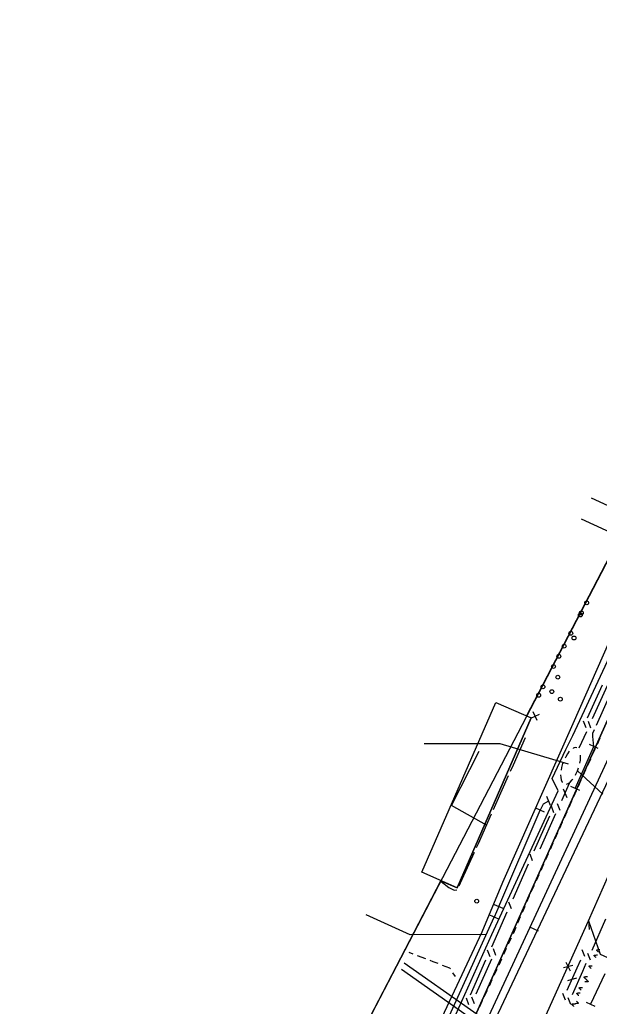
# Model space of a CAD drawing. Header units: metres. Extents: x 3206 to 3701, y 9896 to 11410.
# Drawn here: x 3521 to 3581.9, y 11287.6 to 11391 of the extents above; entities that cross this region are included whole.
import ezdxf

# ---------------------------------------------------------------- set-up
doc = ezdxf.new("R2010")
doc.units = ezdxf.units.M
for name, color, linetype in [('BOUNDARY', 7, 'Continuous'), ('BUILDING', 7, 'Continuous'), ('CURB', 7, 'Continuous'), ('ELECTR_CABLE', 7, 'Continuous'), ('ELECTR_CABLE_COMM', 7, 'Continuous'), ('GAS', 7, 'Continuous'), ('GROUND', 7, 'Continuous'), ('HEAT', 7, 'Continuous'), ('ROAD', 7, 'Continuous'), ('SEWER', 7, 'Continuous'), ('SIDEWALK_PATH', 7, 'Continuous'), ('WATER_PIPELINE', 7, 'Continuous')]:
    doc.layers.add(name, color=color, linetype=linetype)

# ---------------------------------------------------------------- blocks, each defined once
blk = doc.blocks.new('МОЖЖЕВЕЛЬНИК_СКАЛЬНЫЙ')
blk.add_circle((0, 0), 0.2)
blk = doc.blocks.new('ЧЕРЕМУХА_ШУБЕРТ')
blk.add_circle((0, 0), 0.2)
blk = doc.blocks.new('КЛЕН_САХАРИСТЫЙ')
blk.add_circle((0, 0), 0.2)

msp = doc.modelspace()

# ---------------------------------------------------------------- linework, layer by layer
at = {"layer": 'BOUNDARY'}
msp.add_lwpolyline([(3253.02, 9915.67), (3233.6, 10020.11), (3233.04, 10027.23), (3225.68, 10139.96), (3262.08, 10325.26), (3335.84, 10689.44), (3351.1, 10763.68), (3367.77, 10831.23), (3377.81, 10869.11), (3520.39, 11207.45), (3551.17, 11273.83), (3554.01, 11279.37), (3611.72, 11390.17), (3639.44, 11373.13), (3680.64, 11298.58), (3281.25, 9920.2)], close=True, dxfattribs=at)
at = {"layer": 'BUILDING'}
msp.add_lwpolyline([(3570.92, 11319.48), (3574.62, 11317.86), (3566.87, 11300.08), (3563.17, 11301.7)], close=True, dxfattribs=at)
at = {"layer": 'CURB'}
for points in [[(3581.82, 11315.74), (3581.54, 11315.1)], [(3581.33, 11314.64), (3581.04, 11314)], [(3580.84, 11313.54), (3580.55, 11312.9)], [(3580.34, 11312.44), (3580.06, 11311.8)], [(3579.85, 11311.34), (3579.56, 11310.7)], [(3579.36, 11310.24), (3579.07, 11309.6)], [(3578.86, 11309.14), (3578.57, 11308.5)], [(3578.37, 11308.04), (3578.08, 11307.4)], [(3577.88, 11306.94), (3577.59, 11306.3)], [(3577.39, 11305.84), (3577.1, 11305.2)], [(3576.9, 11304.74), (3576.61, 11304.1)], [(3576.41, 11303.64), (3576.12, 11302.99)], [(3575.92, 11302.54), (3575.63, 11301.89)], [(3575.43, 11301.44), (3575.14, 11300.79)], [(3574.94, 11300.33), (3574.65, 11299.69)], [(3574.44, 11299.23), (3574.18, 11298.64), (3574.16, 11298.59)], [(3573.96, 11298.13), (3573.68, 11297.48)], [(3573.49, 11297.02), (3573.21, 11296.37)], [(3573.01, 11295.91), (3572.74, 11295.26)], [(3572.54, 11294.8), (3572.24, 11294.16)], [(3562.27, 11293.13), (3561.84, 11293.29)], [(3572.03, 11293.71), (3571.74, 11293.07)], [(3563.58, 11292.63), (3562.73, 11292.95)], [(3564.89, 11292.13), (3564.38, 11292.32), (3564.04, 11292.45)], [(3571.53, 11292.61), (3571.23, 11291.97)], [(3566.17, 11291.59), (3566.12, 11291.65), (3565.35, 11291.95)], [(3566.69, 11290.79), (3566.44, 11291.17)], [(3571.02, 11291.52), (3570.73, 11290.88)], [(3570.52, 11290.42), (3570.22, 11289.78)], [(3570.01, 11289.33), (3569.82, 11288.91), (3569.72, 11288.69)], [(3569.51, 11288.23), (3569.48, 11288.16), (3569.22, 11287.59)]]:
    msp.add_lwpolyline(points, dxfattribs=at)
at = {"layer": 'ELECTR_CABLE'}
for points in [[(3562.33, 11277.02), (3570.5, 11295.17), (3577.47, 11310.24), (3576.83, 11311.53), (3578.25, 11314.56), (3578.99, 11316.04), (3588.44, 11336.24), (3594.34, 11349.55), (3595.81, 11352.39), (3595.46, 11352.45), (3596.19, 11353.46), (3605.31, 11373.87), (3606.02, 11375.72), (3605.94, 11376.54), (3606.18, 11377.55), (3606.76, 11378.66), (3609.16, 11382.87), (3611.74, 11388.44), (3613.04, 11388.41)], [(3581.47, 11317.1), (3582.96, 11320.39)], [(3574.6, 11317.84), (3575.5, 11318.26)], [(3575.26, 11317.59), (3574.84, 11318.5)], [(3581.21, 11314.88), (3581.08, 11315.93), (3581.1, 11316.28), (3581.26, 11316.64)], [(3572.47, 11312.28), (3572.77, 11312.96), (3574.04, 11315.83)], [(3581.67, 11314.68), (3580.75, 11315.08)], [(3569.95, 11306.64), (3566.29, 11308.7), (3569.19, 11314.38)], [(3579.26, 11310.47), (3581.21, 11314.88)], [(3570.69, 11308.28), (3570.94, 11308.85), (3572.26, 11311.82)], [(3578.42, 11309.48), (3578.02, 11310.4)], [(3579.72, 11310.27), (3578.8, 11310.67)], [(3576.46, 11309.16), (3575.89, 11308.84), (3575.58, 11308.21)], [(3576.66, 11308.7), (3576.26, 11309.62)], [(3568.9, 11304.28), (3569.11, 11304.73), (3570.48, 11307.82)], [(3571.25, 11298.1), (3575.58, 11308.21)], [(3576.04, 11308.01), (3575.12, 11308.41)], [(3567.09, 11300.29), (3567.22, 11300.58), (3568.69, 11303.82)], [(3565.2, 11300.73), (3566, 11300.12), (3566.57, 11299.82), (3566.86, 11299.87)], [(3571.25, 11298.1), (3570.77, 11297)], [(3571.71, 11297.9), (3570.79, 11298.3)], [(3569.94, 11295.17), (3561.95, 11295.13), (3557.33, 11297.25)], [(3558.81, 11270.71), (3570.77, 11297)], [(3571.23, 11296.79), (3570.31, 11297.21)], [(3581.7, 11293.32), (3581.69, 11293.33), (3581.65, 11293.37), (3581.64, 11293.38), (3581.61, 11293.41), (3581.59, 11293.44), (3581.57, 11293.46), (3581.55, 11293.48), (3581.54, 11293.49), (3581.53, 11293.51), (3581.52, 11293.51), (3581.52, 11293.52), (3581.51, 11293.53), (3581.51, 11293.53), (3581.51, 11293.54), (3581.51, 11293.54), (3581.51, 11293.55), (3581.51, 11293.55), (3581.5, 11293.55), (3581.5, 11293.56), (3581.5, 11293.56), (3581.5, 11293.56), (3581.5, 11293.56), (3581.5, 11293.57), (3581.5, 11293.57), (3581.5, 11293.57), (3581.5, 11293.57), (3581.51, 11293.57), (3581.51, 11293.57), (3581.51, 11293.58), (3581.51, 11293.58), (3581.51, 11293.58), (3581.51, 11293.58), (3581.51, 11293.58), (3581.51, 11293.58), (3581.51, 11293.58), (3581.51, 11293.58), (3581.51, 11293.58), (3581.52, 11293.58), (3581.52, 11293.58), (3581.52, 11293.59), (3581.52, 11293.59), (3581.52, 11293.59), (3581.52, 11293.59), (3581.53, 11293.59), (3581.53, 11293.59), (3581.54, 11293.59), (3581.54, 11293.59), (3581.55, 11293.59), (3581.65, 11293.6), (3581.68, 11293.6), (3581.79, 11293.6), (3581.83, 11293.6)], [(3581.44, 11292.76), (3581.43, 11292.77), (3581.39, 11292.8), (3581.37, 11292.82), (3581.35, 11292.84), (3581.32, 11292.87), (3581.31, 11292.89), (3581.29, 11292.91), (3581.28, 11292.92), (3581.27, 11292.94), (3581.26, 11292.95), (3581.25, 11292.96), (3581.25, 11292.96), (3581.25, 11292.97), (3581.25, 11292.97), (3581.24, 11292.98), (3581.24, 11292.98), (3581.24, 11292.98), (3581.24, 11292.99), (3581.24, 11292.99), (3581.24, 11292.99), (3581.24, 11293), (3581.24, 11293), (3581.24, 11293), (3581.24, 11293), (3581.24, 11293), (3581.24, 11293.01), (3581.24, 11293.01), (3581.24, 11293.01), (3581.24, 11293.01), (3581.24, 11293.01), (3581.24, 11293.01), (3581.24, 11293.01), (3581.25, 11293.01), (3581.25, 11293.01), (3581.25, 11293.02), (3581.25, 11293.02), (3581.25, 11293.02), (3581.25, 11293.02), (3581.25, 11293.02), (3581.26, 11293.02), (3581.26, 11293.02), (3581.26, 11293.02), (3581.26, 11293.02), (3581.26, 11293.02), (3581.27, 11293.02), (3581.27, 11293.02), (3581.28, 11293.02), (3581.28, 11293.02), (3581.38, 11293.03), (3581.42, 11293.03), (3581.53, 11293.04), (3581.57, 11293.04)], [(3580.91, 11291.62), (3580.9, 11291.64), (3580.86, 11291.67), (3580.85, 11291.69), (3580.82, 11291.71), (3580.8, 11291.74), (3580.78, 11291.76), (3580.76, 11291.78), (3580.75, 11291.79), (3580.74, 11291.81), (3580.73, 11291.82), (3580.73, 11291.83), (3580.72, 11291.83), (3580.72, 11291.84), (3580.72, 11291.84), (3580.72, 11291.85), (3580.72, 11291.85), (3580.71, 11291.85), (3580.71, 11291.86), (3580.71, 11291.86), (3580.71, 11291.86), (3580.71, 11291.87), (3580.71, 11291.87), (3580.71, 11291.87), (3580.71, 11291.87), (3580.71, 11291.87), (3580.71, 11291.87), (3580.71, 11291.88), (3580.72, 11291.88), (3580.72, 11291.88), (3580.72, 11291.88), (3580.72, 11291.88), (3580.72, 11291.88), (3580.72, 11291.88), (3580.72, 11291.88), (3580.72, 11291.88), (3580.72, 11291.89), (3580.72, 11291.89), (3580.73, 11291.89), (3580.73, 11291.89), (3580.73, 11291.89), (3580.73, 11291.89), (3580.73, 11291.89), (3580.73, 11291.89), (3580.74, 11291.89), (3580.74, 11291.89), (3580.74, 11291.89), (3580.75, 11291.89), (3580.76, 11291.89), (3580.86, 11291.9), (3580.89, 11291.9), (3581, 11291.91), (3581.04, 11291.91)], [(3580.39, 11290.49), (3580.38, 11290.5), (3580.34, 11290.54), (3580.33, 11290.55), (3580.3, 11290.58), (3580.27, 11290.6), (3580.26, 11290.62), (3580.24, 11290.64), (3580.23, 11290.66), (3580.22, 11290.67), (3580.21, 11290.68), (3580.2, 11290.69), (3580.2, 11290.7), (3580.2, 11290.7), (3580.2, 11290.7), (3580.19, 11290.71), (3580.19, 11290.71), (3580.19, 11290.72), (3580.19, 11290.72), (3580.19, 11290.72), (3580.19, 11290.73), (3580.19, 11290.73), (3580.19, 11290.73), (3580.19, 11290.73), (3580.19, 11290.73), (3580.19, 11290.74), (3580.19, 11290.74), (3580.19, 11290.74), (3580.19, 11290.74), (3580.19, 11290.74), (3580.19, 11290.74), (3580.19, 11290.74), (3580.19, 11290.74), (3580.19, 11290.75), (3580.2, 11290.75), (3580.2, 11290.75), (3580.2, 11290.75), (3580.2, 11290.75), (3580.2, 11290.75), (3580.2, 11290.75), (3580.2, 11290.75), (3580.21, 11290.75), (3580.21, 11290.75), (3580.21, 11290.75), (3580.21, 11290.75), (3580.22, 11290.75), (3580.22, 11290.76), (3580.22, 11290.76), (3580.23, 11290.76), (3580.33, 11290.76), (3580.37, 11290.77), (3580.47, 11290.77), (3580.52, 11290.77)], [(3580.39, 11290.49), (3580.4, 11290.48), (3580.44, 11290.44), (3580.45, 11290.43), (3580.48, 11290.4), (3580.5, 11290.38), (3580.52, 11290.36), (3580.54, 11290.34), (3580.55, 11290.32), (3580.56, 11290.31), (3580.57, 11290.3), (3580.57, 11290.29), (3580.58, 11290.28), (3580.58, 11290.28), (3580.58, 11290.28), (3580.59, 11290.27), (3580.59, 11290.27), (3580.59, 11290.26), (3580.59, 11290.26), (3580.59, 11290.26), (3580.59, 11290.25), (3580.59, 11290.25), (3580.59, 11290.25), (3580.59, 11290.25), (3580.59, 11290.25), (3580.59, 11290.24), (3580.59, 11290.24), (3580.59, 11290.24), (3580.59, 11290.24), (3580.59, 11290.24), (3580.59, 11290.24), (3580.59, 11290.24), (3580.59, 11290.24), (3580.58, 11290.23), (3580.58, 11290.23), (3580.58, 11290.23), (3580.58, 11290.23), (3580.58, 11290.23), (3580.58, 11290.23), (3580.58, 11290.23), (3580.57, 11290.23), (3580.57, 11290.23), (3580.57, 11290.23), (3580.57, 11290.23), (3580.57, 11290.23), (3580.56, 11290.23), (3580.56, 11290.22), (3580.55, 11290.22), (3580.55, 11290.22), (3580.45, 11290.22), (3580.41, 11290.21), (3580.3, 11290.21), (3580.26, 11290.21)], [(3579.62, 11288.78), (3579.61, 11288.79), (3579.57, 11288.83), (3579.56, 11288.85), (3579.53, 11288.87), (3579.51, 11288.9), (3579.49, 11288.92), (3579.47, 11288.94), (3579.46, 11288.95), (3579.45, 11288.96), (3579.44, 11288.97), (3579.44, 11288.98), (3579.43, 11288.99), (3579.43, 11288.99), (3579.43, 11289), (3579.43, 11289), (3579.42, 11289.01), (3579.42, 11289.01), (3579.42, 11289.01), (3579.42, 11289.02), (3579.42, 11289.02), (3579.42, 11289.02), (3579.42, 11289.02), (3579.42, 11289.03), (3579.42, 11289.03), (3579.42, 11289.03), (3579.42, 11289.03), (3579.42, 11289.03), (3579.42, 11289.03), (3579.42, 11289.03), (3579.42, 11289.04), (3579.42, 11289.04), (3579.43, 11289.04), (3579.43, 11289.04), (3579.43, 11289.04), (3579.43, 11289.04), (3579.43, 11289.04), (3579.43, 11289.04), (3579.43, 11289.04), (3579.43, 11289.04), (3579.44, 11289.04), (3579.44, 11289.04), (3579.44, 11289.05), (3579.44, 11289.05), (3579.44, 11289.05), (3579.45, 11289.05), (3579.45, 11289.05), (3579.46, 11289.05), (3579.46, 11289.05), (3579.56, 11289.06), (3579.6, 11289.06), (3579.71, 11289.06), (3579.75, 11289.07)], [(3579.88, 11289.35), (3579.87, 11289.36), (3579.83, 11289.4), (3579.81, 11289.41), (3579.79, 11289.44), (3579.76, 11289.47), (3579.75, 11289.49), (3579.73, 11289.5), (3579.72, 11289.52), (3579.7, 11289.53), (3579.7, 11289.54), (3579.69, 11289.55), (3579.69, 11289.56), (3579.69, 11289.56), (3579.68, 11289.57), (3579.68, 11289.57), (3579.68, 11289.58), (3579.68, 11289.58), (3579.68, 11289.58), (3579.68, 11289.58), (3579.68, 11289.59), (3579.68, 11289.59), (3579.68, 11289.59), (3579.68, 11289.59), (3579.68, 11289.6), (3579.68, 11289.6), (3579.68, 11289.6), (3579.68, 11289.6), (3579.68, 11289.6), (3579.68, 11289.6), (3579.68, 11289.6), (3579.68, 11289.61), (3579.68, 11289.61), (3579.68, 11289.61), (3579.68, 11289.61), (3579.69, 11289.61), (3579.69, 11289.61), (3579.69, 11289.61), (3579.69, 11289.61), (3579.69, 11289.61), (3579.69, 11289.61), (3579.69, 11289.61), (3579.69, 11289.61), (3579.7, 11289.62), (3579.7, 11289.62), (3579.7, 11289.62), (3579.71, 11289.62), (3579.71, 11289.62), (3579.72, 11289.62), (3579.82, 11289.63), (3579.85, 11289.63), (3579.96, 11289.63), (3580.01, 11289.64)], [(3579.37, 11288.21), (3579.38, 11288.2), (3579.41, 11288.17), (3579.43, 11288.15), (3579.45, 11288.13), (3579.48, 11288.1), (3579.5, 11288.08), (3579.51, 11288.06), (3579.53, 11288.05), (3579.54, 11288.03), (3579.54, 11288.02), (3579.55, 11288.01), (3579.55, 11288.01), (3579.56, 11288), (3579.56, 11288), (3579.56, 11287.99), (3579.56, 11287.99), (3579.56, 11287.99), (3579.56, 11287.98), (3579.57, 11287.98), (3579.57, 11287.98), (3579.57, 11287.97), (3579.57, 11287.97), (3579.57, 11287.97), (3579.57, 11287.97), (3579.57, 11287.97), (3579.56, 11287.97), (3579.56, 11287.96), (3579.56, 11287.96), (3579.56, 11287.96), (3579.56, 11287.96), (3579.56, 11287.96), (3579.56, 11287.96), (3579.56, 11287.96), (3579.56, 11287.96), (3579.56, 11287.96), (3579.56, 11287.96), (3579.55, 11287.95), (3579.55, 11287.95), (3579.55, 11287.95), (3579.55, 11287.95), (3579.55, 11287.95), (3579.55, 11287.95), (3579.54, 11287.95), (3579.54, 11287.95), (3579.54, 11287.95), (3579.53, 11287.95), (3579.53, 11287.95), (3579.52, 11287.95), (3579.42, 11287.94), (3579.39, 11287.94), (3579.28, 11287.93), (3579.24, 11287.93)], [(3579.11, 11287.64), (3579.1, 11287.66), (3579.06, 11287.69), (3579.05, 11287.71), (3579.02, 11287.73), (3578.99, 11287.76), (3578.98, 11287.78), (3578.96, 11287.8), (3578.95, 11287.81), (3578.94, 11287.83), (3578.93, 11287.84), (3578.92, 11287.84), (3578.92, 11287.85), (3578.92, 11287.85), (3578.92, 11287.86), (3578.91, 11287.86), (3578.91, 11287.87), (3578.91, 11287.87), (3578.91, 11287.87), (3578.91, 11287.88), (3578.91, 11287.88), (3578.91, 11287.88), (3578.91, 11287.89), (3578.91, 11287.89), (3578.91, 11287.89), (3578.91, 11287.89), (3578.91, 11287.89), (3578.91, 11287.89), (3578.91, 11287.9), (3578.91, 11287.9), (3578.91, 11287.9), (3578.91, 11287.9), (3578.91, 11287.9), (3578.91, 11287.9), (3578.92, 11287.9), (3578.92, 11287.9), (3578.92, 11287.9), (3578.92, 11287.9), (3578.92, 11287.9), (3578.92, 11287.91), (3578.92, 11287.91), (3578.93, 11287.91), (3578.93, 11287.91), (3578.93, 11287.91), (3578.93, 11287.91), (3578.94, 11287.91), (3578.94, 11287.91), (3578.94, 11287.91), (3578.95, 11287.91), (3579.05, 11287.92), (3579.08, 11287.92), (3579.19, 11287.93), (3579.24, 11287.93)]]:
    msp.add_lwpolyline(points, dxfattribs=at)
at = {"layer": 'ELECTR_CABLE_COMM'}
for points in [[(3580.55, 11317.88), (3582.11, 11321.34)], [(3581.07, 11317.81), (3582.62, 11321.27)], [(3580.38, 11316.84), (3580.11, 11317.54)], [(3580.9, 11316.78), (3580.63, 11317.48)], [(3579.68, 11314.72), (3580.46, 11316.45)], [(3578.53, 11313.01), (3571.39, 11315.14), (3563.42, 11315.14)], [(3578.63, 11314.37), (3578.44, 11314.11), (3578.25, 11313.8), (3578.18, 11313.66)], [(3579.42, 11314.75), (3579.25, 11314.76), (3579.05, 11314.71), (3579.02, 11314.68)], [(3579.74, 11313.12), (3579.79, 11313.45), (3579.81, 11313.8), (3579.8, 11313.96)], [(3577.98, 11313.2), (3577.93, 11313.08), (3577.82, 11312.69), (3577.77, 11312.39)], [(3577.72, 11311.89), (3577.73, 11311.64), (3577.78, 11311.37), (3577.87, 11311.15), (3577.92, 11311.09)], [(3579.27, 11311.87), (3579.33, 11311.96), (3579.49, 11312.32), (3579.61, 11312.64)], [(3579.49, 11312.32), (3582.14, 11309.89)], [(3577.84, 11309.21), (3578.66, 11311.05)], [(3578.35, 11310.94), (3578.52, 11311), (3578.73, 11311.15), (3578.94, 11311.37), (3579, 11311.45)], [(3577.67, 11308.17), (3577.4, 11308.87)], [(3575.59, 11304.14), (3577.23, 11307.84)], [(3577.02, 11307.94), (3576.75, 11308.64)], [(3574.96, 11303.94), (3576.58, 11307.6)], [(3574.79, 11302.91), (3574.52, 11303.61)], [(3572.73, 11298.92), (3574.35, 11302.57)], [(3572.56, 11297.88), (3572.29, 11298.58)], [(3570.5, 11293.89), (3572.12, 11297.55)], [(3581.01, 11293.54), (3582.47, 11296.82)], [(3570.33, 11292.85), (3570.06, 11293.55)], [(3570.94, 11292.98), (3570.67, 11293.68)], [(3580.26, 11292.88), (3579.99, 11293.58)], [(3580.84, 11292.5), (3580.57, 11293.2)], [(3568.28, 11288.86), (3569.9, 11292.52)], [(3568.86, 11288.95), (3570.5, 11292.64)], [(3578.4, 11289.34), (3579.45, 11291.69), (3579.82, 11292.54)], [(3578.95, 11288.88), (3580.03, 11291.35), (3580.4, 11292.17)], [(3578.46, 11290.38), (3579.42, 11290.63)], [(3568.11, 11287.83), (3567.84, 11288.53)], [(3568.69, 11287.91), (3568.42, 11288.61)], [(3578.23, 11288.31), (3577.96, 11289.01)], [(3578.78, 11287.84), (3578.51, 11288.54)]]:
    msp.add_lwpolyline(points, dxfattribs=at)
at = {"layer": 'GAS'}
for points in [[(3582.34, 11291.06), (3580.85, 11287.87)], [(3580.4, 11288.08), (3581.31, 11287.66)]]:
    msp.add_lwpolyline(points, dxfattribs=at)
at = {"layer": 'GROUND'}
msp.add_lwpolyline([(3554.01, 11279.37), (3565.18, 11300.82), (3566.87, 11300.08), (3574.62, 11317.86), (3574.16, 11318.06), (3611.72, 11390.17), (3611.75, 11390.15), (3604.47, 11374.32), (3600.76, 11366.13), (3586.03, 11333.14), (3578.99, 11317.26), (3571.63, 11300.63), (3569.48, 11295.41), (3567.63, 11291.47), (3564.75, 11285.37)], dxfattribs=at)
at = {"layer": 'HEAT'}
for points in [[(3575.22, 11282.4), (3561.34, 11292.18)], [(3574.92, 11281.75), (3561.05, 11291.53)]]:
    msp.add_lwpolyline(points, dxfattribs=at)
at = {"layer": 'ROAD'}
msp.add_lwpolyline([(3561.12, 11228.41), (3602.52, 11320.93), (3620.33, 11360.73), (3620.8, 11361.76), (3621.27, 11362.77), (3621.76, 11363.78), (3622.26, 11364.79), (3624.46, 11368.24), (3627.29, 11371.14), (3630.64, 11373.41), (3634.42, 11374.98), (3614.89, 11389.69), (3554.14, 11253.99)], dxfattribs=at)
at = {"layer": 'SEWER'}
for points in [[(3594.19, 11335.97), (3587.09, 11338.05), (3580.94, 11340.87)], [(3591.31, 11336.22), (3586.36, 11335.72), (3579.89, 11338.68)]]:
    msp.add_lwpolyline(points, dxfattribs=at)
at = {"layer": 'SIDEWALK_PATH'}
msp.add_lwpolyline([(3554.14, 11253.99), (3614.89, 11389.69), (3612.14, 11391), (3604.47, 11374.32), (3600.76, 11366.13), (3586.03, 11333.14), (3578.99, 11317.26), (3571.63, 11300.63), (3569.48, 11295.41), (3567.63, 11291.47), (3564.75, 11285.37)], dxfattribs=at)
at = {"layer": 'WATER_PIPELINE'}
for points in [[(3562.78, 11270.34), (3565.05, 11275.55), (3571.34, 11289.11), (3583.92, 11316.21), (3584.8, 11315.78), (3572.03, 11288.71), (3565.7, 11275.3), (3563.52, 11270.27)], [(3580.64, 11296.62), (3588.49, 11314.41)], [(3574.92, 11283.89), (3580.64, 11296.62)], [(3580.64, 11296.62), (3581.87, 11293.11), (3588.66, 11290)], [(3580.64, 11296.62), (3580.7, 11295.69)], [(3574.45, 11295.99), (3575.35, 11295.57)], [(3578.27, 11292.27), (3578.73, 11291.39)], [(3578.03, 11291.73), (3579, 11291.98)]]:
    msp.add_lwpolyline(points, dxfattribs=at)

# ---------------------------------------------------------------- block references
at = {"layer": 'BUSH'}
for p in [(3580.45, 11329.92), (3579.89, 11328.86), (3578.79, 11326.73), (3579.12, 11326.24), (3578.09, 11325.39), (3577.53, 11324.32), (3576.98, 11323.26), (3575.87, 11321.13), (3575.42, 11320.24), (3576.8, 11320.62), (3577.69, 11319.83), (3568.93, 11298.68)]:
    msp.add_blockref('МОЖЖЕВЕЛЬНИК_СКАЛЬНЫЙ', p, dxfattribs=at)
at = {"layer": 'TREE'}
for name, p in [('КЛЕН_САХАРИСТЫЙ', (3579.79, 11328.65)), ('ЧЕРЕМУХА_ШУБЕРТ', (3577.42, 11322.13))]:
    msp.add_blockref(name, p, dxfattribs=at)

doc.saveas('drawing.dxf')
